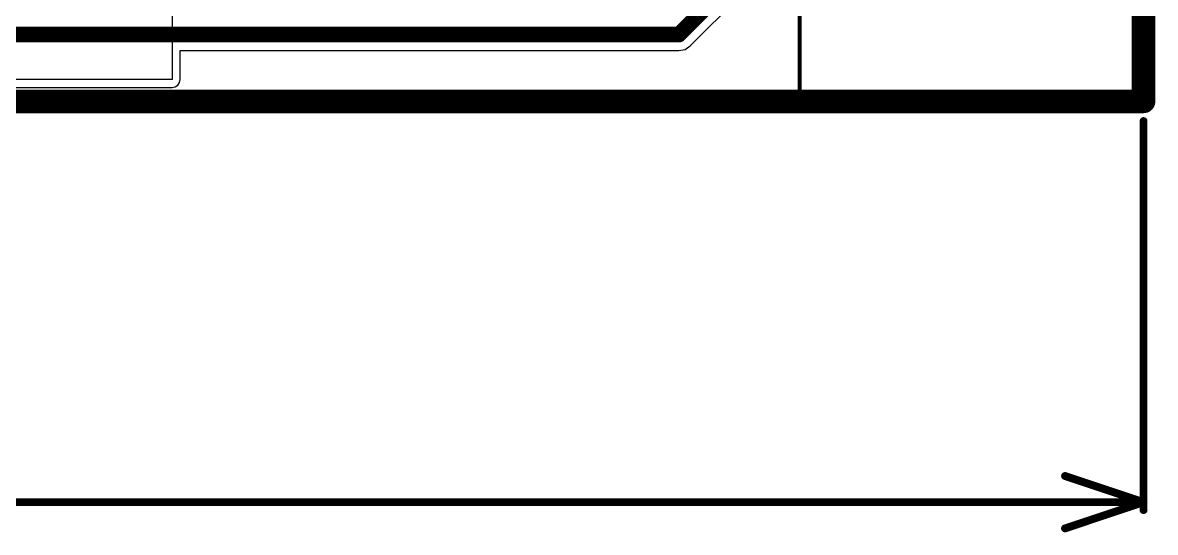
# Model space of a CAD drawing. Header units: inches. Extents: x -31 to 249, y -28 to 261.
# Drawn here: x 98.76 to 135.38, y -13.93 to 2.54 of the extents above; entities that cross this region are included whole.
import ezdxf

# ---------------------------------------------------------------- set-up
doc = ezdxf.new("R2010")
doc.units = ezdxf.units.IN
for name, color, linetype in [('Board Outline', 216, 'Continuous'), ('Bottom Layer', 5, 'Continuous'), ('Dimension', 6, 'Continuous'), ('Top Layer', 1, 'Continuous'), ('Top Overlay', 2, 'Continuous')]:
    doc.layers.add(name, color=color, linetype=linetype)

# ---------------------------------------------------------------- blocks, each defined once
blk = doc.blocks.new('1_1376430_8_40')
at = {"layer": 'Top Overlay'}
for points in [[(56.35, -18.833, 0.127, 0.127, 0), (56.35, 10.397, 0.127, 0.127, 0)], [(56.35, -18.833, 0.127, 0.127, 0), (56.35, 10.397, 0.127, 0.127, 0)], [(-56.35, -18.833, 0.127, 0.127, 0), (56.35, -18.833, 0.127, 0.127, 0)], [(-56.35, -18.833, 0.127, 0.127, 0), (56.35, -18.833, 0.127, 0.127, 0)]]:
    blk.add_lwpolyline(points, format="xyseb", dxfattribs=at)
blk.add_lwpolyline([(56.318, -18.833, 0.0635, 0.0635, 1), (56.382, -18.833, 0.0635, 0.0635, 1)], format="xyseb", close=True, dxfattribs=at)
blk.add_lwpolyline([(56.318, -18.833, 0.0635, 0.0635, 1), (56.382, -18.833, 0.0635, 0.0635, 1)], format="xyseb", close=True, dxfattribs=at)
blk.add_lwpolyline([(56.318, -18.833, 0.0635, 0.0635, 1), (56.382, -18.833, 0.0635, 0.0635, 1)], format="xyseb", close=True, dxfattribs=at)
blk.add_lwpolyline([(56.318, -18.833, 0.0635, 0.0635, 1), (56.382, -18.833, 0.0635, 0.0635, 1)], format="xyseb", close=True, dxfattribs=at)

msp = doc.modelspace()

# ---------------------------------------------------------------- linework, layer by layer
at = {"layer": 'Board Outline'}
for points in [[(135, 88.705, 0.762, 0.762, 0), (135, 0, 0.762, 0.762, 0)], [(0, 0, 0.762, 0.762, 0), (135, 0, 0.762, 0.762, 0)]]:
    msp.add_lwpolyline(points, format="xyseb", dxfattribs=at)
msp.add_lwpolyline([(134.81, 0, 0.381, 0.381, 1), (135.191, 0, 0.381, 0.381, 1)], format="xyseb", close=True, dxfattribs=at)
msp.add_lwpolyline([(134.81, 0, 0.381, 0.381, 1), (135.191, 0, 0.381, 0.381, 1)], format="xyseb", close=True, dxfattribs=at)
at = {"layer": 'Bottom Layer'}
for p, q in [((134.741, 88.446), (134.741, 0.259)), ((134.741, 0.259), (95.736, 0.259))]:
    msp.add_line(p, q, dxfattribs=at)
at = {"layer": 'Dimension'}
for points in [[(135, -13.208, 0.254, 0.254, 0), (135, -0.635, 0.254, 0.254, 0)], [(132.46, -12.107, 0.254, 0.254, 0), (135, -12.954, 0.254, 0.254, 0)], [(76.81, -12.954, 0.254, 0.254, 0), (135, -12.954, 0.254, 0.254, 0)], [(132.46, -13.801, 0.254, 0.254, 0), (135, -12.954, 0.254, 0.254, 0)]]:
    msp.add_lwpolyline(points, format="xyseb", dxfattribs=at)
for points in [[(134.937, -0.635, 0.127, 0.127, 1), (135.064, -0.635, 0.127, 0.127, 1)], [(132.397, -12.107, 0.127, 0.127, 1), (132.524, -12.107, 0.127, 0.127, 1)], [(134.937, -12.954, 0.127, 0.127, 1), (135.064, -12.954, 0.127, 0.127, 1)], [(134.937, -12.954, 0.127, 0.127, 1), (135.064, -12.954, 0.127, 0.127, 1)], [(134.937, -12.954, 0.127, 0.127, 1), (135.064, -12.954, 0.127, 0.127, 1)], [(134.937, -13.208, 0.127, 0.127, 1), (135.064, -13.208, 0.127, 0.127, 1)], [(132.397, -13.801, 0.127, 0.127, 1), (132.524, -13.801, 0.127, 0.127, 1)]]:
    msp.add_lwpolyline(points, format="xyseb", close=True, dxfattribs=at)
at = {"layer": 'Top Layer'}
for p, q in [((134.741, 88.446), (134.741, 0.259)), ((103.59, 10.693), (103.59, 0.711)), ((120.344, 1.793), (122.388, 3.837)), ((103.849, 0.711), (103.849, 1.641)), ((103.849, 1.641), (119.977, 1.641)), ((119.977, 1.641), (120.176, 1.68)), ((120.176, 1.68), (120.344, 1.793)), ((32.512, 0.452), (103.59, 0.452)), ((103.59, 0.711), (81.407, 0.711)), ((103.59, 0.452), (103.689, 0.472)), ((103.689, 0.472), (103.773, 0.528)), ((103.773, 0.528), (103.829, 0.612)), ((103.829, 0.612), (103.849, 0.711)), ((134.741, 0.259), (0.259, 0.259))]:
    msp.add_line(p, q, dxfattribs=at)
for points in [[(119.977, 2.159, 0.508, 0.508, 0), (122.022, 4.203, 0.508, 0.508, 0)], [(94.719, 2.159, 0.508, 0.508, 0), (119.977, 2.159, 0.508, 0.508, 0)]]:
    msp.add_lwpolyline(points, format="xyseb", dxfattribs=at)
msp.add_lwpolyline([(119.85, 2.159, 0.254, 0.254, 1), (120.104, 2.159, 0.254, 0.254, 1)], format="xyseb", close=True, dxfattribs=at)
msp.add_lwpolyline([(119.85, 2.159, 0.254, 0.254, 1), (120.104, 2.159, 0.254, 0.254, 1)], format="xyseb", close=True, dxfattribs=at)

# ---------------------------------------------------------------- block references
msp.add_blockref('1_1376430_8_40', (67.535, 18.842))

doc.saveas('drawing.dxf')
